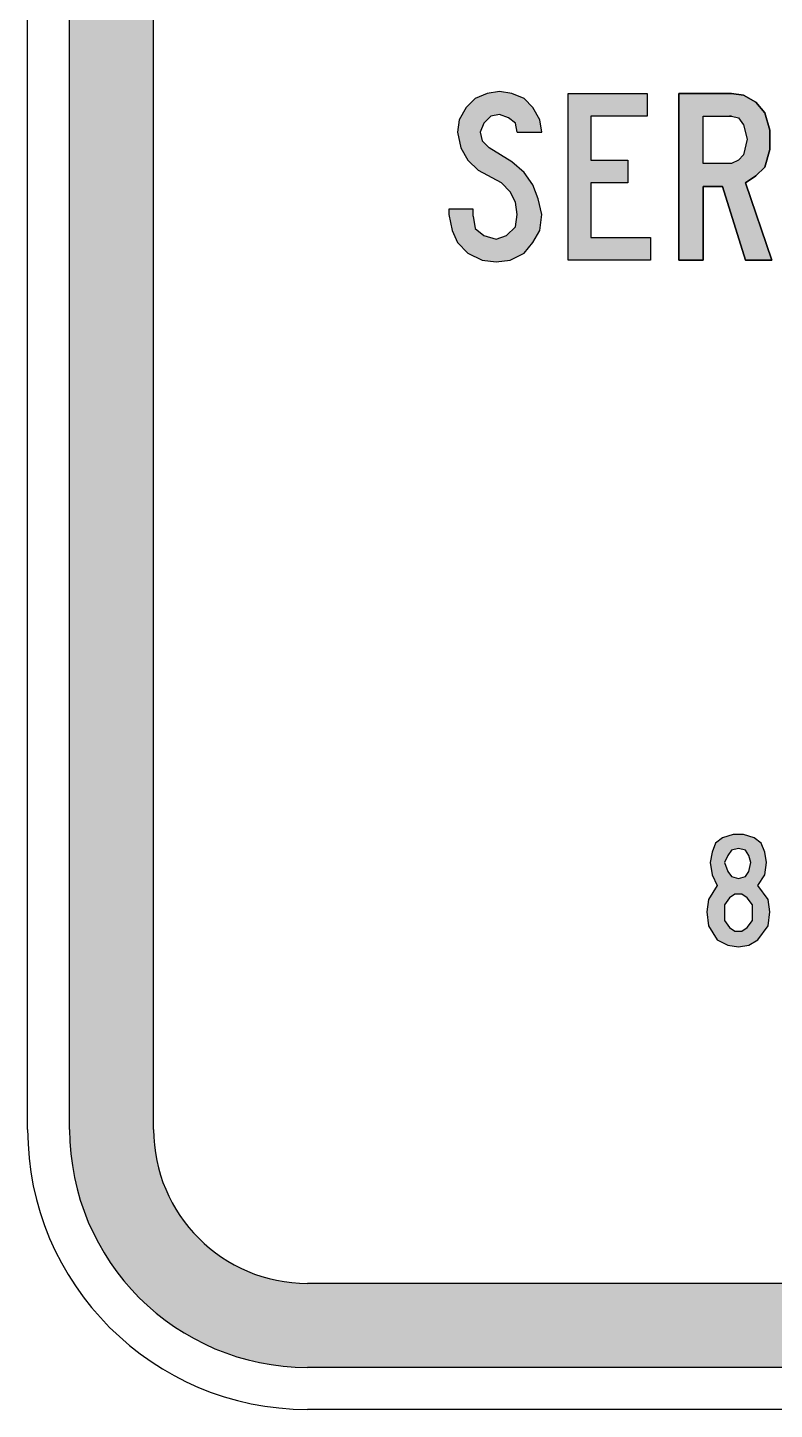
# Model space of a CAD drawing. Extents: x 175 to 265, y 152 to 265.
# Drawn here: x 175.03 to 201.71, y 159.26 to 208.61 of the extents above; entities that cross this region are included whole.
import ezdxf

# ---------------------------------------------------------------- set-up
doc = ezdxf.new("R2010")
doc.units = 0
doc.header["$MEASUREMENT"] = 0
doc.linetypes.add('CENTERX2', pattern=[101.6, 63.5, -12.7, 12.7, -12.7])
doc.layers.get('0').update_dxf_attribs({"linetype": 'CONTINUOUS'})
doc.layers.add('L35', color=3, linetype='CONTINUOUS')
doc.layers.add('TBLK25', color=1, linetype='CONTINUOUS')

msp = doc.modelspace()

# ---------------------------------------------------------------- hatches: boundary and pattern name
at = {"layer": 'TBLK25', "linetype": 'CENTERX2'}
h = msp.add_hatch(color=256, dxfattribs=at)
edge = h.paths.add_edge_path(flags=16)
edge.add_line((179.533, 169.256), (179.533, 255.256))
edge.add_arc((185.033, 255.256), 5.5, 90, 180, ccw=False)
edge.add_line((185.033, 260.756), (255.033, 260.756))
edge.add_arc((255.033, 255.256), 5.5, 0, 90, ccw=False)
edge.add_line((260.533, 255.256), (260.533, 169.256))
edge.add_arc((255.033, 169.256), 5.5, -90, 0, ccw=False)
edge.add_line((255.033, 163.756), (185.033, 163.756))
edge.add_arc((185.033, 169.256), 5.5, 180, 270, ccw=False)
edge = h.paths.add_edge_path()
edge.add_line((176.533, 169.256), (176.533, 255.256))
edge.add_arc((185.033, 255.256), 8.5, 90, 180, ccw=False)
edge.add_line((185.033, 263.756), (255.033, 263.756))
edge.add_arc((255.033, 255.256), 8.5, 0, 90, ccw=False)
edge.add_line((263.533, 255.256), (263.533, 169.256))
edge.add_arc((255.033, 169.256), 8.5, -90, 0, ccw=False)
edge.add_line((255.033, 160.756), (185.033, 160.756))
edge.add_arc((185.033, 169.256), 8.5, 180, 270, ccw=False)
msp.add_hatch(color=256, dxfattribs=at).paths.add_polyline_path([(190.953, 202.12), (190.075, 202.12), (190.075, 201.932), (190.201, 201.367), (190.389, 200.928), (190.765, 200.552), (191.267, 200.301), (191.769, 200.238), (192.271, 200.301), (192.772, 200.552), (193.086, 200.928), (193.337, 201.367), (193.4, 201.932), (193.274, 202.496), (193.086, 202.998), (192.772, 203.437), (192.333, 203.814), (191.518, 204.315), (191.267, 204.566), (191.204, 204.88), (191.33, 205.193), (191.581, 205.444), (191.894, 205.507), (192.208, 205.382), (192.459, 205.193), (192.521, 204.88), (193.4, 204.88), (193.337, 205.319), (193.086, 205.758), (192.772, 206.072), (192.333, 206.26), (191.894, 206.323), (191.455, 206.26), (191.016, 206.072), (190.702, 205.758), (190.452, 205.319), (190.389, 204.88), (190.514, 204.315), (190.765, 203.876), (191.141, 203.5), (191.957, 203.061), (192.271, 202.747), (192.459, 202.371), (192.521, 201.932), (192.459, 201.493), (192.145, 201.179), (191.769, 201.054), (191.33, 201.179), (191.016, 201.43), (190.953, 201.869)])
h = msp.add_hatch(color=256, dxfattribs=at)
h.paths.add_polyline_path([(197.288, 200.301), (194.34, 200.301), (194.34, 206.26), (197.163, 206.26), (197.163, 205.444), (195.156, 205.444), (195.156, 203.876), (196.473, 203.876), (196.473, 203.061), (195.156, 203.061), (195.156, 201.116), (197.288, 201.116)])
edge = h.paths.add_edge_path()
edge.add_line((194.34, 200.301), (194.278, 200.301))
h = msp.add_hatch(color=256, dxfattribs=at)
h.paths.add_polyline_path([(201.366, 203.625), (201.554, 204.253), (201.554, 204.943), (201.366, 205.57), (201.052, 205.946), (200.613, 206.197), (200.174, 206.26), (198.292, 206.26), (198.292, 200.301), (199.17, 200.301), (199.17, 202.935), (199.86, 202.935), (200.676, 200.301), (201.616, 200.301), (200.676, 203.061), (201.052, 203.312)])
h.paths.add_polyline_path([(200.174, 203.751), (199.17, 203.751), (199.17, 205.444), (200.174, 205.444), (200.425, 205.382), (200.613, 205.131), (200.738, 204.629), (200.613, 204.064), (200.425, 203.876)], flags=16)
h = msp.add_hatch(color=256, dxfattribs=at)
h.paths.add_polyline_path([(200.55, 176.34), (200.738, 176.466), (200.926, 176.717), (200.926, 177.281), (200.738, 177.532), (200.55, 177.658), (200.299, 177.658), (200.111, 177.532), (199.923, 177.281), (199.923, 176.717), (200.111, 176.466), (200.299, 176.34)], flags=16)
h.paths.add_polyline_path([(201.491, 177.469), (201.115, 177.971), (201.366, 178.348), (201.428, 178.787), (201.366, 179.163), (201.24, 179.477), (200.989, 179.665), (200.613, 179.79), (200.236, 179.79), (199.86, 179.665), (199.609, 179.477), (199.484, 179.163), (199.421, 178.787), (199.484, 178.348), (199.672, 177.971), (199.358, 177.469), (199.296, 177.03), (199.358, 176.529), (199.672, 176.027), (200.048, 175.839), (200.425, 175.776), (200.801, 175.839), (201.115, 176.027), (201.491, 176.529), (201.554, 177.03)])
h.paths.add_polyline_path([(200.676, 178.285), (200.801, 178.473), (200.864, 178.787), (200.801, 179.037), (200.676, 179.226), (200.425, 179.288), (200.174, 179.226), (200.048, 179.037), (199.923, 178.787), (200.048, 178.473), (200.174, 178.285), (200.425, 178.222)], flags=16)

# ---------------------------------------------------------------- linework, layer by layer
at = {"color": 3}
for p, q in [((191.894, 206.323), (191.455, 206.26)), ((192.333, 206.26), (191.894, 206.323)), ((191.016, 206.072), (190.702, 205.758)), ((191.455, 206.26), (191.016, 206.072)), ((192.772, 206.072), (192.333, 206.26)), ((193.086, 205.758), (192.772, 206.072)), ((194.34, 200.301), (194.34, 206.26)), ((194.34, 206.26), (197.163, 206.26)), ((197.163, 206.26), (197.163, 205.444)), ((200.174, 206.26), (200.111, 206.26)), ((200.174, 206.26), (200.111, 206.26)), ((190.452, 205.319), (190.389, 204.88)), ((190.702, 205.758), (190.452, 205.319)), ((191.581, 205.444), (191.33, 205.193)), ((191.894, 205.507), (191.581, 205.444)), ((192.208, 205.382), (191.894, 205.507)), ((192.459, 205.193), (192.208, 205.382)), ((193.337, 205.319), (193.086, 205.758)), ((193.4, 204.88), (193.337, 205.319)), ((197.163, 205.444), (195.156, 205.444)), ((195.156, 205.444), (195.156, 203.876)), ((200.174, 205.444), (200.111, 205.444)), ((200.174, 205.444), (200.111, 205.444)), ((190.389, 204.88), (190.514, 204.315)), ((191.33, 205.193), (191.204, 204.88)), ((191.204, 204.88), (191.267, 204.566)), ((192.521, 204.88), (192.459, 205.193)), ((192.521, 204.88), (193.4, 204.88)), ((191.267, 204.566), (191.518, 204.315)), ((190.514, 204.315), (190.765, 203.876)), ((190.765, 203.876), (191.141, 203.5)), ((192.333, 203.814), (191.518, 204.315)), ((195.156, 203.876), (196.473, 203.876)), ((196.473, 203.876), (196.473, 203.061)), ((191.957, 203.061), (191.141, 203.5)), ((192.772, 203.437), (192.333, 203.814)), ((193.086, 202.998), (192.772, 203.437)), ((192.271, 202.747), (191.957, 203.061)), ((193.274, 202.496), (193.086, 202.998)), ((196.473, 203.061), (195.156, 203.061)), ((195.156, 203.061), (195.156, 201.116)), ((192.459, 202.371), (192.271, 202.747)), ((192.521, 201.932), (192.459, 202.371)), ((193.4, 201.932), (193.274, 202.496)), ((190.075, 202.12), (190.075, 201.932)), ((190.953, 202.12), (190.075, 202.12)), ((190.075, 201.932), (190.201, 201.367)), ((190.953, 201.869), (190.953, 202.12)), ((190.953, 201.869), (191.016, 201.43)), ((192.459, 201.493), (192.521, 201.932)), ((193.337, 201.367), (193.4, 201.932)), ((190.201, 201.367), (190.389, 200.928)), ((191.016, 201.43), (191.33, 201.179)), ((192.145, 201.179), (192.459, 201.493)), ((193.086, 200.928), (193.337, 201.367)), ((190.389, 200.928), (190.765, 200.552)), ((191.33, 201.179), (191.769, 201.054)), ((191.769, 201.054), (192.145, 201.179)), ((192.772, 200.552), (193.086, 200.928)), ((195.156, 201.116), (197.288, 201.116)), ((197.288, 201.116), (197.288, 200.301)), ((190.765, 200.552), (191.267, 200.301)), ((192.271, 200.301), (192.772, 200.552)), ((191.267, 200.301), (191.769, 200.238)), ((191.769, 200.238), (192.271, 200.301)), ((197.288, 200.301), (194.34, 200.301)), ((199.86, 179.665), (199.609, 179.477)), ((200.236, 179.79), (199.86, 179.665)), ((200.613, 179.79), (200.236, 179.79)), ((200.989, 179.665), (200.613, 179.79)), ((201.24, 179.477), (200.989, 179.665)), ((199.484, 179.163), (199.421, 178.787)), ((199.609, 179.477), (199.484, 179.163)), ((200.174, 179.226), (200.048, 179.037)), ((200.425, 179.288), (200.174, 179.226)), ((200.676, 179.226), (200.425, 179.288)), ((200.801, 179.037), (200.676, 179.226)), ((201.366, 179.163), (201.24, 179.477)), ((201.428, 178.787), (201.366, 179.163)), ((199.421, 178.787), (199.484, 178.348)), ((200.048, 179.037), (199.923, 178.787)), ((199.923, 178.787), (200.048, 178.473)), ((200.864, 178.787), (200.801, 179.037)), ((200.801, 178.473), (200.864, 178.787)), ((201.366, 178.348), (201.428, 178.787)), ((199.484, 178.348), (199.672, 177.971)), ((200.048, 178.473), (200.174, 178.285)), ((200.174, 178.285), (200.425, 178.222)), ((200.425, 178.222), (200.676, 178.285)), ((200.676, 178.285), (200.801, 178.473)), ((201.115, 177.971), (201.366, 178.348)), ((199.672, 177.971), (199.358, 177.469)), ((201.491, 177.469), (201.115, 177.971)), ((199.358, 177.469), (199.296, 177.03)), ((200.111, 177.532), (199.923, 177.281)), ((199.923, 177.281), (199.923, 176.717)), ((200.299, 177.658), (200.111, 177.532)), ((200.55, 177.658), (200.299, 177.658)), ((200.738, 177.532), (200.55, 177.658)), ((200.926, 177.281), (200.738, 177.532)), ((200.926, 176.717), (200.926, 177.281)), ((201.554, 177.03), (201.491, 177.469)), ((199.296, 177.03), (199.358, 176.529)), ((199.923, 176.717), (200.111, 176.466)), ((200.738, 176.466), (200.926, 176.717)), ((201.491, 176.529), (201.554, 177.03)), ((199.358, 176.529), (199.672, 176.027)), ((200.111, 176.466), (200.299, 176.34)), ((200.299, 176.34), (200.55, 176.34)), ((200.55, 176.34), (200.738, 176.466)), ((201.115, 176.027), (201.491, 176.529)), ((199.672, 176.027), (200.048, 175.839)), ((200.048, 175.839), (200.425, 175.776)), ((200.425, 175.776), (200.801, 175.839)), ((200.801, 175.839), (201.115, 176.027))]:
    msp.add_line(p, q, dxfattribs=at)
for points in [[(198.292, 206.26), (200.174, 206.26), (200.613, 206.197), (201.052, 205.946), (201.366, 205.57), (201.554, 204.943), (201.554, 204.253), (201.366, 203.625), (201.052, 203.312), (200.676, 203.061), (201.616, 200.301), (200.676, 200.301), (199.86, 202.935), (199.17, 202.935), (199.17, 200.301), (198.292, 200.301)], [(199.17, 205.444), (200.174, 205.444), (200.425, 205.382), (200.613, 205.131), (200.738, 204.629), (200.613, 204.064), (200.425, 203.876), (200.174, 203.751), (199.17, 203.751)]]:
    msp.add_lwpolyline(points, close=True, dxfattribs=at)
at = {"layer": 'L35'}
for p, q in [((175.033, 169.256), (175.033, 255.256)), ((176.533, 169.256), (176.533, 255.256)), ((179.533, 169.256), (179.533, 255.256)), ((255.033, 163.756), (185.033, 163.756)), ((255.033, 160.756), (185.033, 160.756)), ((255.033, 159.256), (185.033, 159.256))]:
    msp.add_line(p, q, dxfattribs=at)
for radius in [10, 8.5, 5.5]:
    msp.add_arc((185.033, 169.256), radius, 180, 270, dxfattribs=at)
at = {"layer": 'TBLK25', "linetype": 'CENTERX2'}
for points in [[(201.366, 203.625), (201.554, 204.253), (201.554, 204.943), (201.366, 205.57), (201.052, 205.946), (200.613, 206.197), (200.174, 206.26), (198.292, 206.26), (198.292, 200.301), (199.17, 200.301), (199.17, 202.935), (199.86, 202.935), (200.676, 200.301), (201.616, 200.301), (200.676, 203.061), (201.052, 203.312)], [(200.174, 203.751), (199.17, 203.751), (199.17, 205.444), (200.174, 205.444), (200.425, 205.382), (200.613, 205.131), (200.738, 204.629), (200.613, 204.064), (200.425, 203.876)]]:
    msp.add_lwpolyline(points, close=True, dxfattribs=at)

doc.saveas('drawing.dxf')
